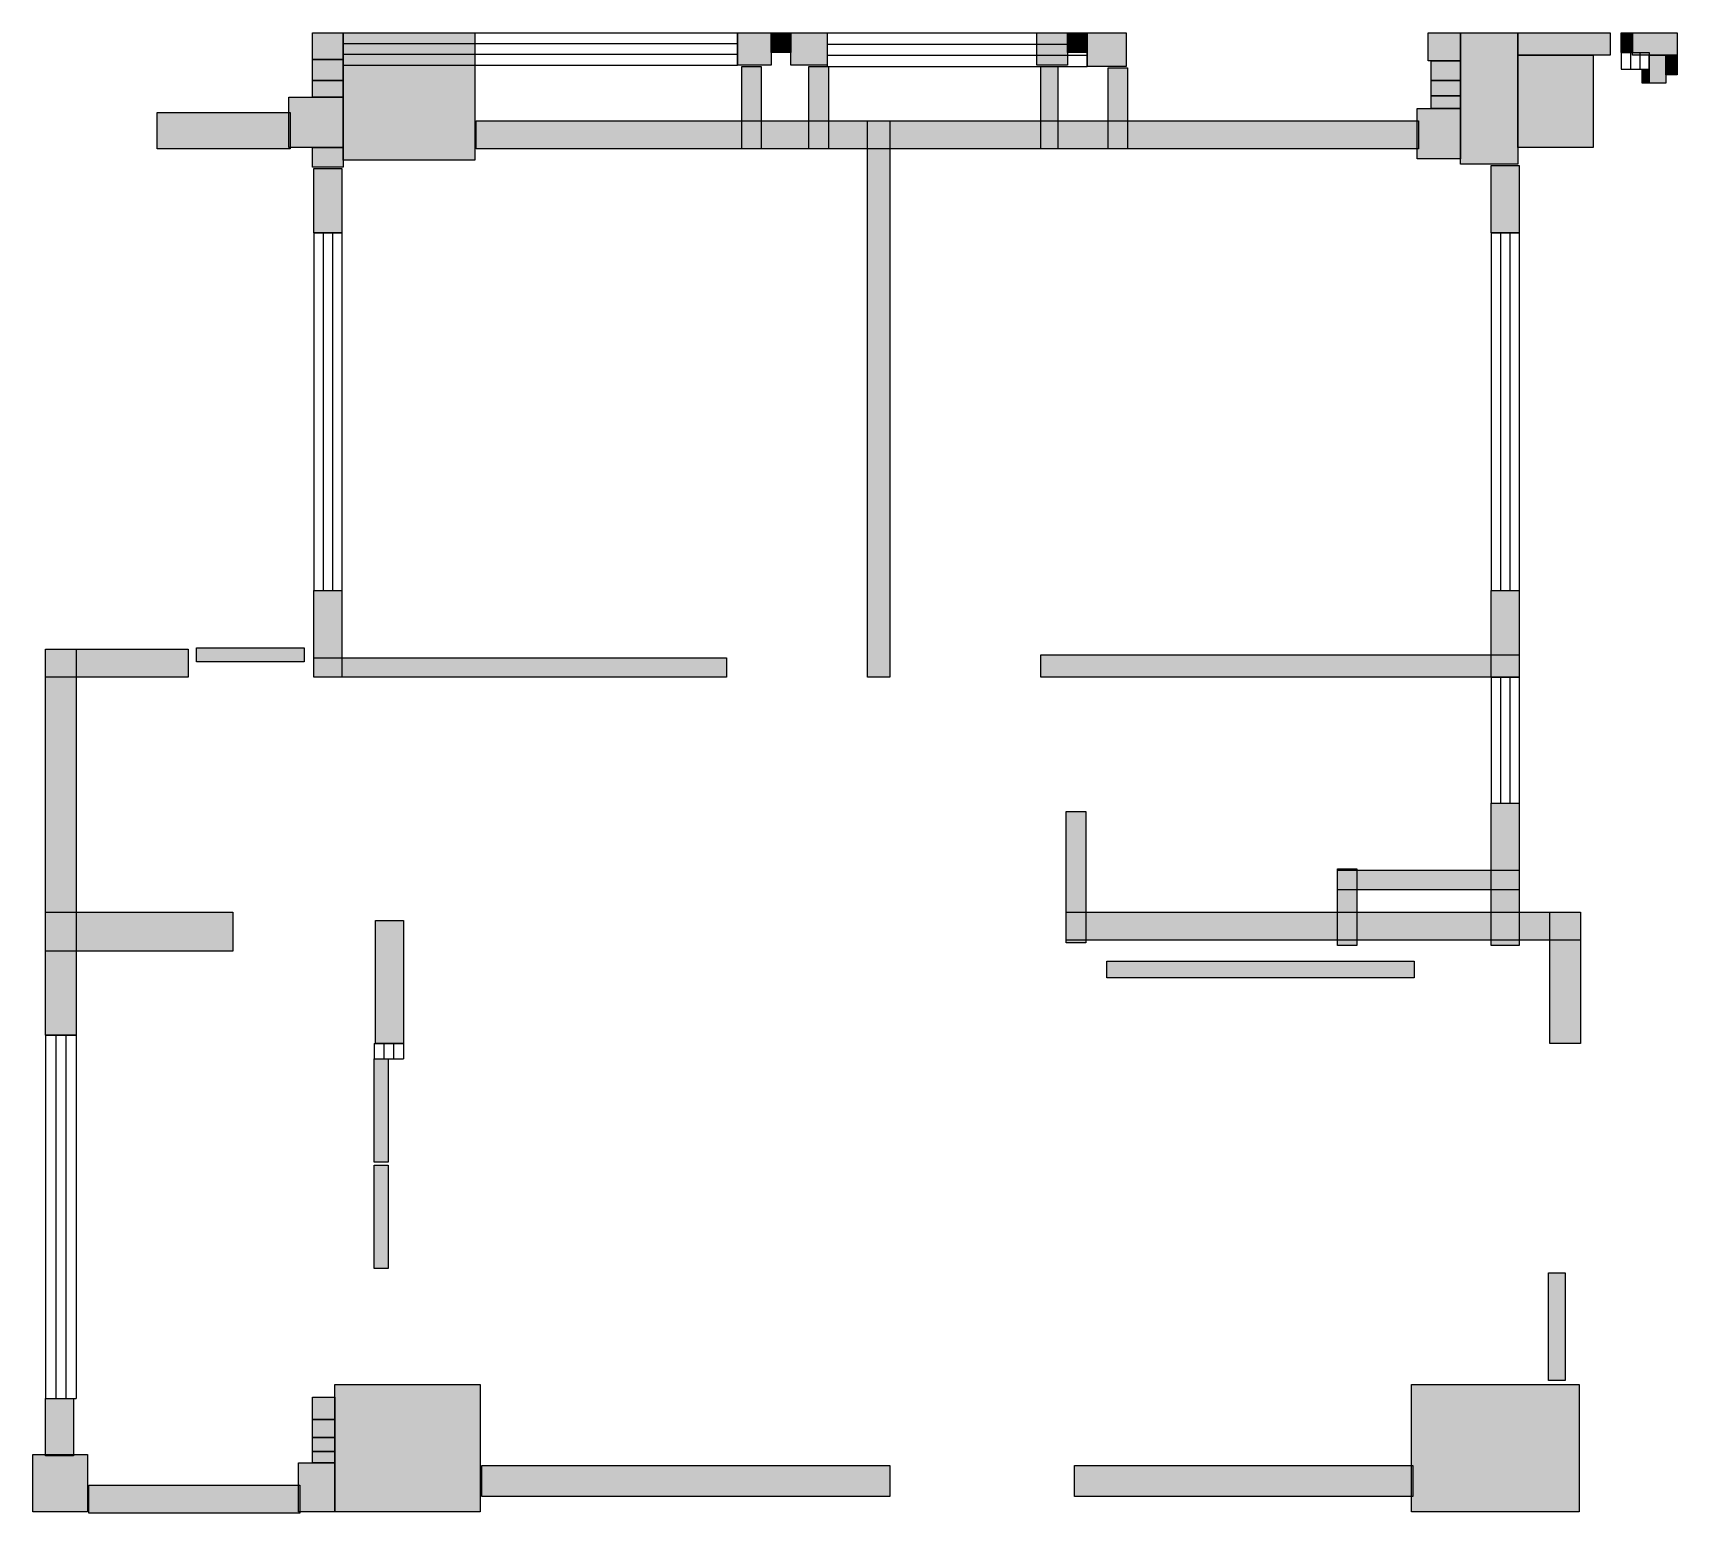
# Model space of a CAD drawing. Header units: centimetres. Extents: x 0 to 1035, y 6 to 938.
import ezdxf

# ---------------------------------------------------------------- set-up
doc = ezdxf.new("R2010")
doc.units = ezdxf.units.CM
doc.layers.add('WALL', color=7, linetype='Continuous')
doc.layers.add('WINDOW', color=5, linetype='Continuous')

msp = doc.modelspace()

# ---------------------------------------------------------------- hatches: boundary and pattern name
at = {"layer": 'WALL'}
h = msp.add_hatch(color=256, dxfattribs=at)
h.dxf.hatch_style = 1
h.paths.add_polyline_path([(176, 938.08), (195.36, 938.08), (195.36, 921.36), (176, 921.36)])
h = msp.add_hatch(color=256, dxfattribs=at)
h.dxf.hatch_style = 1
h.paths.add_polyline_path([(195.36, 938.08), (278.08, 938.08), (278.08, 858), (195.36, 858)])
h = msp.add_hatch(color=256, dxfattribs=at)
h.dxf.hatch_style = 1
h.paths.add_polyline_path([(443.52, 938.08), (464.64, 938.08), (464.64, 917.84), (443.52, 917.84)])
h = msp.add_hatch(color=256, dxfattribs=at)
h.dxf.hatch_style = 1
h.paths.add_polyline_path([(464.64, 938.08), (471.68, 938.08), (471.68, 925.76), (464.64, 925.76)])
h = msp.add_hatch(color=256, dxfattribs=at)
h.dxf.hatch_style = 1
h.paths.add_polyline_path([(471.68, 938.08), (476.96, 938.08), (476.96, 925.76), (471.68, 925.76)])
h = msp.add_hatch(color=256, dxfattribs=at)
h.dxf.hatch_style = 1
h.paths.add_polyline_path([(476.96, 938.08), (499.84, 938.08), (499.84, 917.84), (476.96, 917.84)])
h = msp.add_hatch(color=256, dxfattribs=at)
h.dxf.hatch_style = 1
h.paths.add_polyline_path([(631.84, 938.08), (651.2, 938.08), (651.2, 917.84), (631.84, 917.84)])
h = msp.add_hatch(color=256, dxfattribs=at)
h.dxf.hatch_style = 1
h.paths.add_polyline_path([(651.2, 938.08), (658.24, 938.08), (658.24, 925.76), (651.2, 925.76)])
h = msp.add_hatch(color=256, dxfattribs=at)
h.dxf.hatch_style = 1
h.paths.add_polyline_path([(658.24, 938.08), (663.52, 938.08), (663.52, 925.76), (658.24, 925.76)])
h = msp.add_hatch(color=256, dxfattribs=at)
h.dxf.hatch_style = 1
h.paths.add_polyline_path([(663.52, 938.08), (688.16, 938.08), (688.16, 916.96), (663.52, 916.96)])
h = msp.add_hatch(color=256, dxfattribs=at)
h.dxf.hatch_style = 1
h.paths.add_polyline_path([(878.24, 938.08), (898.48, 938.08), (898.48, 920.48), (878.24, 920.48)])
h = msp.add_hatch(color=256, dxfattribs=at)
h.dxf.hatch_style = 1
h.paths.add_polyline_path([(898.48, 938.08), (934.56, 938.08), (934.56, 855.36), (898.48, 855.36)])
h = msp.add_hatch(color=256, dxfattribs=at)
h.dxf.hatch_style = 1
h.paths.add_polyline_path([(934.56, 938.08), (992.64, 938.08), (992.64, 924), (934.56, 924)])
h = msp.add_hatch(color=256, dxfattribs=at)
h.dxf.hatch_style = 1
h.paths.add_polyline_path([(999.68, 938.08), (1006.72, 938.08), (1006.72, 925.76), (999.68, 925.76)])
h = msp.add_hatch(color=256, dxfattribs=at)
h.dxf.hatch_style = 1
h.paths.add_polyline_path([(1006.72, 938.08), (1034.88, 938.08), (1034.88, 924), (1006.72, 924)])
h = msp.add_hatch(color=256, dxfattribs=at)
h.dxf.hatch_style = 1
h.paths.add_polyline_path([(176, 921.36), (195.36, 921.36), (195.36, 908.16), (176, 908.16)])
h = msp.add_hatch(color=256, dxfattribs=at)
h.dxf.hatch_style = 1
h.paths.add_polyline_path([(934.56, 924), (982.08, 924), (982.08, 865.92), (934.56, 865.92)])
h = msp.add_hatch(color=256, dxfattribs=at)
h.dxf.hatch_style = 1
h.paths.add_polyline_path([(1017.28, 924), (1027.84, 924), (1027.84, 906.4), (1017.28, 906.4)])
h = msp.add_hatch(color=256, dxfattribs=at)
h.dxf.hatch_style = 1
h.paths.add_polyline_path([(1027.84, 924), (1034.88, 924), (1034.88, 911.68), (1027.84, 911.68)])
h = msp.add_hatch(color=256, dxfattribs=at)
h.dxf.hatch_style = 1
h.paths.add_polyline_path([(446.16, 916.96), (458.48, 916.96), (458.48, 865.04), (446.16, 865.04)])
h = msp.add_hatch(color=256, dxfattribs=at)
h.dxf.hatch_style = 1
h.paths.add_polyline_path([(488.4, 916.96), (500.72, 916.96), (500.72, 865.04), (488.4, 865.04)])
h = msp.add_hatch(color=256, dxfattribs=at)
h.dxf.hatch_style = 1
h.paths.add_polyline_path([(634.48, 916.96), (645.04, 916.96), (645.04, 865.04), (634.48, 865.04)])
h = msp.add_hatch(color=256, dxfattribs=at)
h.dxf.hatch_style = 1
h.paths.add_polyline_path([(676.72, 916.08), (689.04, 916.08), (689.04, 865.04), (676.72, 865.04)])
h = msp.add_hatch(color=256, dxfattribs=at)
h.dxf.hatch_style = 1
h.paths.add_polyline_path([(880, 920.48), (898.48, 920.48), (898.48, 908.16), (880, 908.16)])
h = msp.add_hatch(color=256, dxfattribs=at)
h.dxf.hatch_style = 1
h.paths.add_polyline_path([(1012.88, 915.2), (1017.28, 915.2), (1017.28, 906.4), (1012.88, 906.4)])
h = msp.add_hatch(color=256, dxfattribs=at)
h.dxf.hatch_style = 1
h.paths.add_polyline_path([(176, 908.16), (195.36, 908.16), (195.36, 897.6), (176, 897.6)])
h = msp.add_hatch(color=256, dxfattribs=at)
h.dxf.hatch_style = 1
h.paths.add_polyline_path([(880, 908.16), (898.48, 908.16), (898.48, 898.48), (880, 898.48)])
h = msp.add_hatch(color=256, dxfattribs=at)
h.dxf.hatch_style = 1
h.paths.add_polyline_path([(161.04, 897.6), (195.36, 897.6), (195.36, 865.92), (161.04, 865.92)])
h = msp.add_hatch(color=256, dxfattribs=at)
h.dxf.hatch_style = 1
h.paths.add_polyline_path([(871.2, 890.56), (898.48, 890.56), (898.48, 858.88), (871.2, 858.88)])
h = msp.add_hatch(color=256, dxfattribs=at)
h.dxf.hatch_style = 1
h.paths.add_polyline_path([(880, 898.48), (898.48, 898.48), (898.48, 890.56), (880, 890.56)])
h = msp.add_hatch(color=256, dxfattribs=at)
h.dxf.hatch_style = 1
h.paths.add_polyline_path([(78.32, 887.92), (161.92, 887.92), (161.92, 865.04), (78.32, 865.04)])
h = msp.add_hatch(color=256, dxfattribs=at)
h.dxf.hatch_style = 1
h.paths.add_polyline_path([(278.96, 882.64), (872.08, 882.64), (872.08, 865.04), (278.96, 865.04)])
h = msp.add_hatch(color=256, dxfattribs=at)
h.dxf.hatch_style = 1
h.paths.add_polyline_path([(525.36, 882.64), (539.44, 882.64), (539.44, 532.4), (525.36, 532.4)])
h = msp.add_hatch(color=256, dxfattribs=at)
h.dxf.hatch_style = 1
h.paths.add_polyline_path([(176, 865.92), (195.36, 865.92), (195.36, 853.6), (176, 853.6)])
h = msp.add_hatch(color=256, dxfattribs=at)
h.dxf.hatch_style = 1
h.paths.add_polyline_path([(176.88, 852.72), (194.48, 852.72), (194.48, 812.24), (176.88, 812.24)])
h = msp.add_hatch(color=256, dxfattribs=at)
h.dxf.hatch_style = 1
h.paths.add_polyline_path([(917.84, 854.48), (935.44, 854.48), (935.44, 812.24), (917.84, 812.24)])
h = msp.add_hatch(color=256, dxfattribs=at)
h.dxf.hatch_style = 1
h.paths.add_polyline_path([(176.88, 586.96), (194.48, 586.96), (194.48, 532.4), (176.88, 532.4)])
h = msp.add_hatch(color=256, dxfattribs=at)
h.dxf.hatch_style = 1
h.paths.add_polyline_path([(917.84, 586.96), (935.44, 586.96), (935.44, 532.4), (917.84, 532.4)])
h = msp.add_hatch(color=256, dxfattribs=at)
h.dxf.hatch_style = 1
h.paths.add_polyline_path([(7.92, 550), (97.68, 550), (97.68, 532.4), (7.92, 532.4)])
h = msp.add_hatch(color=256, dxfattribs=at)
h.dxf.hatch_style = 1
h.paths.add_polyline_path([(7.92, 550), (27.28, 550), (27.28, 307.12), (7.92, 307.12)])
h = msp.add_hatch(color=256, dxfattribs=at)
h.dxf.hatch_style = 1
h.paths.add_polyline_path([(102.96, 550.88), (170.72, 550.88), (170.72, 542.08), (102.96, 542.08)])
h = msp.add_hatch(color=256, dxfattribs=at)
h.dxf.hatch_style = 1
h.paths.add_polyline_path([(176.88, 544.72), (436.48, 544.72), (436.48, 532.4), (176.88, 532.4)])
h = msp.add_hatch(color=256, dxfattribs=at)
h.dxf.hatch_style = 1
h.paths.add_polyline_path([(634.48, 546.48), (935.44, 546.48), (935.44, 532.4), (634.48, 532.4)])
h = msp.add_hatch(color=256, dxfattribs=at)
h.dxf.hatch_style = 1
h.paths.add_polyline_path([(650.32, 447.92), (662.64, 447.92), (662.64, 365.2), (650.32, 365.2)])
h = msp.add_hatch(color=256, dxfattribs=at)
h.dxf.hatch_style = 1
h.paths.add_polyline_path([(917.84, 453.2), (935.44, 453.2), (935.44, 363.44), (917.84, 363.44)])
h = msp.add_hatch(color=256, dxfattribs=at)
h.dxf.hatch_style = 1
h.paths.add_polyline_path([(821.04, 411.84), (833.36, 411.84), (833.36, 363.44), (821.04, 363.44)])
h = msp.add_hatch(color=256, dxfattribs=at)
h.dxf.hatch_style = 1
h.paths.add_polyline_path([(821.04, 410.96), (935.44, 410.96), (935.44, 398.64), (821.04, 398.64)])
h = msp.add_hatch(color=256, dxfattribs=at)
h.dxf.hatch_style = 1
h.paths.add_polyline_path([(7.92, 384.56), (125.84, 384.56), (125.84, 359.92), (7.92, 359.92)])
h = msp.add_hatch(color=256, dxfattribs=at)
h.dxf.hatch_style = 1
h.paths.add_polyline_path([(650.32, 384.56), (974.16, 384.56), (974.16, 366.96), (650.32, 366.96)])
h = msp.add_hatch(color=256, dxfattribs=at)
h.dxf.hatch_style = 1
h.paths.add_polyline_path([(954.8, 384.56), (974.16, 384.56), (974.16, 301.84), (954.8, 301.84)])
h = msp.add_hatch(color=256, dxfattribs=at)
h.dxf.hatch_style = 1
h.paths.add_polyline_path([(215.6, 379.28), (233.2, 379.28), (233.2, 301.84), (215.6, 301.84)])
h = msp.add_hatch(color=256, dxfattribs=at)
h.dxf.hatch_style = 1
h.paths.add_polyline_path([(675.84, 353.76), (869.44, 353.76), (869.44, 343.2), (675.84, 343.2)])
h = msp.add_hatch(color=256, dxfattribs=at)
h.dxf.hatch_style = 1
h.paths.add_polyline_path([(214.72, 292.16), (223.52, 292.16), (223.52, 227.04), (214.72, 227.04)])
h = msp.add_hatch(color=256, dxfattribs=at)
h.dxf.hatch_style = 1
h.paths.add_polyline_path([(214.72, 225.28), (223.52, 225.28), (223.52, 160.16), (214.72, 160.16)])
h = msp.add_hatch(color=256, dxfattribs=at)
h.dxf.hatch_style = 1
h.paths.add_polyline_path([(953.92, 157.52), (964.48, 157.52), (964.48, 89.76), (953.92, 89.76)])
h = msp.add_hatch(color=256, dxfattribs=at)
h.dxf.hatch_style = 1
h.paths.add_polyline_path([(190.08, 87.12), (281.6, 87.12), (281.6, 7.04), (190.08, 7.04)])
h = msp.add_hatch(color=256, dxfattribs=at)
h.dxf.hatch_style = 1
h.paths.add_polyline_path([(867.68, 87.12), (973.28, 87.12), (973.28, 7.04), (867.68, 7.04)])
h = msp.add_hatch(color=256, dxfattribs=at)
h.dxf.hatch_style = 1
h.paths.add_polyline_path([(7.92, 78.32), (25.52, 78.32), (25.52, 42.24), (7.92, 42.24)])
h = msp.add_hatch(color=256, dxfattribs=at)
h.dxf.hatch_style = 1
h.paths.add_polyline_path([(176, 79.2), (190.08, 79.2), (190.08, 65.12), (176, 65.12)])
h = msp.add_hatch(color=256, dxfattribs=at)
h.dxf.hatch_style = 1
h.paths.add_polyline_path([(176, 65.12), (190.08, 65.12), (190.08, 53.68), (176, 53.68)])
h = msp.add_hatch(color=256, dxfattribs=at)
h.dxf.hatch_style = 1
h.paths.add_polyline_path([(176, 53.68), (190.08, 53.68), (190.08, 44.88), (176, 44.88)])
h = msp.add_hatch(color=256, dxfattribs=at)
h.dxf.hatch_style = 1
h.paths.add_polyline_path([(0, 43.12), (34.32, 43.12), (34.32, 7.04), (0, 7.04)])
h = msp.add_hatch(color=256, dxfattribs=at)
h.dxf.hatch_style = 1
h.paths.add_polyline_path([(176, 44.88), (190.08, 44.88), (190.08, 37.84), (176, 37.84)])
h = msp.add_hatch(color=256, dxfattribs=at)
h.dxf.hatch_style = 1
h.paths.add_polyline_path([(167.2, 37.84), (190.08, 37.84), (190.08, 7.04), (167.2, 7.04)])
h = msp.add_hatch(color=256, dxfattribs=at)
h.dxf.hatch_style = 1
h.paths.add_polyline_path([(282.48, 36.08), (539.44, 36.08), (539.44, 16.72), (282.48, 16.72)])
h = msp.add_hatch(color=256, dxfattribs=at)
h.dxf.hatch_style = 1
h.paths.add_polyline_path([(655.6, 36.08), (868.56, 36.08), (868.56, 16.72), (655.6, 16.72)])
h = msp.add_hatch(color=256, dxfattribs=at)
h.dxf.hatch_style = 1
h.paths.add_polyline_path([(35.2, 23.76), (168.08, 23.76), (168.08, 6.16), (35.2, 6.16)])

# ---------------------------------------------------------------- linework, layer by layer
for points in [[(176, 938.08), (195.36, 938.08), (195.36, 921.36), (176, 921.36)], [(195.36, 938.08), (278.08, 938.08), (278.08, 858), (195.36, 858)], [(443.52, 938.08), (464.64, 938.08), (464.64, 917.84), (443.52, 917.84)], [(464.64, 938.08), (471.68, 938.08), (471.68, 925.76), (464.64, 925.76)], [(471.68, 938.08), (476.96, 938.08), (476.96, 925.76), (471.68, 925.76)], [(476.96, 938.08), (499.84, 938.08), (499.84, 917.84), (476.96, 917.84)], [(631.84, 938.08), (651.2, 938.08), (651.2, 917.84), (631.84, 917.84)], [(651.2, 938.08), (658.24, 938.08), (658.24, 925.76), (651.2, 925.76)], [(658.24, 938.08), (663.52, 938.08), (663.52, 925.76), (658.24, 925.76)], [(663.52, 938.08), (688.16, 938.08), (688.16, 916.96), (663.52, 916.96)], [(878.24, 938.08), (898.48, 938.08), (898.48, 920.48), (878.24, 920.48)], [(898.48, 938.08), (934.56, 938.08), (934.56, 855.36), (898.48, 855.36)], [(934.56, 938.08), (992.64, 938.08), (992.64, 924), (934.56, 924)], [(999.68, 938.08), (1006.72, 938.08), (1006.72, 925.76), (999.68, 925.76)], [(1006.72, 938.08), (1034.88, 938.08), (1034.88, 924), (1006.72, 924)], [(176, 921.36), (195.36, 921.36), (195.36, 908.16), (176, 908.16)], [(934.56, 924), (982.08, 924), (982.08, 865.92), (934.56, 865.92)], [(1017.28, 924), (1027.84, 924), (1027.84, 906.4), (1017.28, 906.4)], [(1027.84, 924), (1034.88, 924), (1034.88, 911.68), (1027.84, 911.68)], [(446.16, 916.96), (458.48, 916.96), (458.48, 865.04), (446.16, 865.04)], [(488.4, 916.96), (500.72, 916.96), (500.72, 865.04), (488.4, 865.04)], [(634.48, 916.96), (645.04, 916.96), (645.04, 865.04), (634.48, 865.04)], [(676.72, 916.08), (689.04, 916.08), (689.04, 865.04), (676.72, 865.04)], [(880, 920.48), (898.48, 920.48), (898.48, 908.16), (880, 908.16)], [(1012.88, 915.2), (1017.28, 915.2), (1017.28, 906.4), (1012.88, 906.4)], [(176, 908.16), (195.36, 908.16), (195.36, 897.6), (176, 897.6)], [(880, 908.16), (898.48, 908.16), (898.48, 898.48), (880, 898.48)], [(161.04, 897.6), (195.36, 897.6), (195.36, 865.92), (161.04, 865.92)], [(871.2, 890.56), (898.48, 890.56), (898.48, 858.88), (871.2, 858.88)], [(880, 898.48), (898.48, 898.48), (898.48, 890.56), (880, 890.56)], [(78.32, 887.92), (161.92, 887.92), (161.92, 865.04), (78.32, 865.04)], [(278.96, 882.64), (872.08, 882.64), (872.08, 865.04), (278.96, 865.04)], [(525.36, 882.64), (539.44, 882.64), (539.44, 532.4), (525.36, 532.4)], [(176, 865.92), (195.36, 865.92), (195.36, 853.6), (176, 853.6)], [(176.88, 852.72), (194.48, 852.72), (194.48, 812.24), (176.88, 812.24)], [(917.84, 854.48), (935.44, 854.48), (935.44, 812.24), (917.84, 812.24)], [(176.88, 586.96), (194.48, 586.96), (194.48, 532.4), (176.88, 532.4)], [(917.84, 586.96), (935.44, 586.96), (935.44, 532.4), (917.84, 532.4)], [(7.92, 550), (97.68, 550), (97.68, 532.4), (7.92, 532.4)], [(7.92, 550), (27.28, 550), (27.28, 307.12), (7.92, 307.12)], [(102.96, 550.88), (170.72, 550.88), (170.72, 542.08), (102.96, 542.08)], [(176.88, 544.72), (436.48, 544.72), (436.48, 532.4), (176.88, 532.4)], [(634.48, 546.48), (935.44, 546.48), (935.44, 532.4), (634.48, 532.4)], [(650.32, 447.92), (662.64, 447.92), (662.64, 365.2), (650.32, 365.2)], [(917.84, 453.2), (935.44, 453.2), (935.44, 363.44), (917.84, 363.44)], [(821.04, 411.84), (833.36, 411.84), (833.36, 363.44), (821.04, 363.44)], [(821.04, 410.96), (935.44, 410.96), (935.44, 398.64), (821.04, 398.64)], [(7.92, 384.56), (125.84, 384.56), (125.84, 359.92), (7.92, 359.92)], [(650.32, 384.56), (974.16, 384.56), (974.16, 366.96), (650.32, 366.96)], [(954.8, 384.56), (974.16, 384.56), (974.16, 301.84), (954.8, 301.84)], [(215.6, 379.28), (233.2, 379.28), (233.2, 301.84), (215.6, 301.84)], [(675.84, 353.76), (869.44, 353.76), (869.44, 343.2), (675.84, 343.2)], [(214.72, 292.16), (223.52, 292.16), (223.52, 227.04), (214.72, 227.04)], [(214.72, 225.28), (223.52, 225.28), (223.52, 160.16), (214.72, 160.16)], [(953.92, 157.52), (964.48, 157.52), (964.48, 89.76), (953.92, 89.76)], [(190.08, 87.12), (281.6, 87.12), (281.6, 7.04), (190.08, 7.04)], [(867.68, 87.12), (973.28, 87.12), (973.28, 7.04), (867.68, 7.04)], [(7.92, 78.32), (25.52, 78.32), (25.52, 42.24), (7.92, 42.24)], [(176, 79.2), (190.08, 79.2), (190.08, 65.12), (176, 65.12)], [(176, 65.12), (190.08, 65.12), (190.08, 53.68), (176, 53.68)], [(176, 53.68), (190.08, 53.68), (190.08, 44.88), (176, 44.88)], [(0, 43.12), (34.32, 43.12), (34.32, 7.04), (0, 7.04)], [(176, 44.88), (190.08, 44.88), (190.08, 37.84), (176, 37.84)], [(167.2, 37.84), (190.08, 37.84), (190.08, 7.04), (167.2, 7.04)], [(282.48, 36.08), (539.44, 36.08), (539.44, 16.72), (282.48, 16.72)], [(655.6, 36.08), (868.56, 36.08), (868.56, 16.72), (655.6, 16.72)], [(35.2, 23.76), (168.08, 23.76), (168.08, 6.16), (35.2, 6.16)]]:
    msp.add_lwpolyline(points, close=True, dxfattribs=at)
at = {"layer": 'WINDOW'}
for p, q in [((195.36, 938.08), (443.52, 938.08)), ((195.36, 938.08), (195.36, 917.84)), ((443.52, 938.08), (443.52, 917.84)), ((499.84, 938.08), (663.52, 938.08)), ((499.84, 938.08), (499.84, 916.96)), ((663.52, 938.08), (663.52, 916.96)), ((195.36, 931.33), (443.52, 931.33)), ((195.36, 924.59), (443.52, 924.59)), ((499.84, 931.04), (663.52, 931.04)), ((499.84, 924), (663.52, 924)), ((999.68, 925.76), (999.68, 915.2)), ((999.68, 925.76), (1017.28, 925.76)), ((1005.55, 925.76), (1005.55, 915.2)), ((1011.41, 925.76), (1011.41, 915.2)), ((1017.28, 925.76), (1017.28, 915.2)), ((195.36, 917.84), (443.52, 917.84)), ((499.84, 916.96), (663.52, 916.96)), ((999.68, 915.2), (1017.28, 915.2)), ((176.88, 812.24), (176.88, 586.96)), ((176.88, 812.24), (194.48, 812.24)), ((182.75, 812.24), (182.75, 586.96)), ((188.61, 812.24), (188.61, 586.96)), ((194.48, 812.24), (194.48, 586.96)), ((917.84, 812.24), (917.84, 586.96)), ((917.84, 812.24), (935.44, 812.24)), ((923.71, 812.24), (923.71, 586.96)), ((929.57, 812.24), (929.57, 586.96)), ((935.44, 812.24), (935.44, 586.96)), ((176.88, 586.96), (194.48, 586.96)), ((917.84, 586.96), (935.44, 586.96)), ((917.84, 532.4), (917.84, 453.2)), ((917.84, 532.4), (935.44, 532.4)), ((923.71, 532.4), (923.71, 453.2)), ((929.57, 532.4), (929.57, 453.2)), ((935.44, 532.4), (935.44, 453.2)), ((917.84, 453.2), (935.44, 453.2)), ((7.92, 307.12), (7.92, 78.32)), ((7.92, 307.12), (27.28, 307.12)), ((14.37, 307.12), (14.37, 78.32)), ((20.83, 307.12), (20.83, 78.32)), ((27.28, 307.12), (27.28, 78.32)), ((214.72, 301.84), (214.72, 292.16)), ((214.72, 301.84), (233.2, 301.84)), ((220.88, 301.84), (220.88, 292.16)), ((227.04, 301.84), (227.04, 292.16)), ((233.2, 301.84), (233.2, 292.16)), ((214.72, 292.16), (233.2, 292.16)), ((7.92, 78.32), (27.28, 78.32))]:
    msp.add_line(p, q, dxfattribs=at)

doc.saveas('drawing.dxf')
